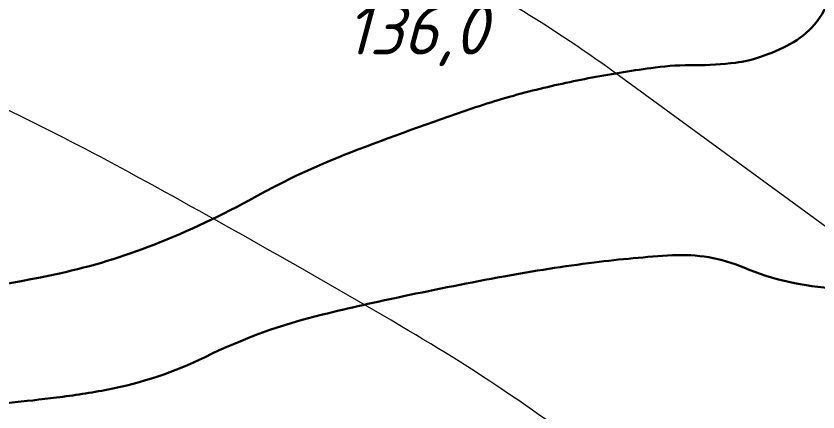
# Model space of a CAD drawing. Header units: millimetres. Extents: x -994 to -400, y 519 to 1360.
# Drawn here: x -900.93 to -878.15, y 1067.68 to 1078.92 of the extents above; entities that cross this region are included whole.
import ezdxf

# ---------------------------------------------------------------- set-up
doc = ezdxf.new("R2010")
doc.units = ezdxf.units.MM
doc.linetypes.add('ACAD_ISO04W100', pattern=[30, 24, -3, 0, -3])
doc.linetypes.add('DASHED', pattern=[7, 5, -2, 0])
doc.layers.add('Кривульки', color=1, linetype='Continuous')
doc.layers.add('Свердловини', color=4, linetype='Continuous')
doc.layers.add('Кривульки Товсты', color=70, linetype='Continuous', lineweight=30)
doc.styles.add('GOST-2.304_Type-B_italic', font='GOST Common Italic.ttf')

msp = doc.modelspace()

# ---------------------------------------------------------------- linework, layer by layer
at = {"layer": 'Кривульки', "lineweight": 20}
for points in [[(-949.909, 1067.389, -0.016463), (-948.55, 1072.976, -0.025596), (-947.376, 1076.485, -0.005812), (-944.888, 1082.616, -0.019659), (-944.061, 1084.39, -0.043702), (-942.384, 1087.045, -0.045816), (-940.359, 1089.254, -0.05408), (-938.463, 1090.634, -0.049358), (-936.121, 1091.686, -0.04525), (-932.679, 1092.505, -0.050935), (-929.536, 1092.634, -0.015384), (-925.761, 1092.288, -0.007804), (-918.362, 1091.262, -0.008802), (-908.159, 1089.5, -0.028886), (-905.097, 1088.73, -0.033351), (-901.873, 1087.477, -0.0166), (-895.684, 1084.328, -0.008322), (-886.897, 1079.29, -0.023427), (-883.894, 1077.306), (-875.859, 1071.437), (-866.586, 1064.664), (-860.368, 1058.393), (-852.519, 1050.476, -0.009398)], [(-852.803, 1039.115, 0.081593), (-854.877, 1042.005, 0.068099), (-856.282, 1043.072, -0.052882), (-858.129, 1044.389, -0.018559), (-861.534, 1047.638, 0.019158), (-864.836, 1050.782, 0.006093), (-869.296, 1054.618, 0.004888), (-874.959, 1059.276, 0.009235), (-880.555, 1063.621, 0.009018), (-886.445, 1067.858, 0.018566), (-889.785, 1069.992, 0.008082), (-897.705, 1074.476, 0.023888), (-904.446, 1077.743, 0.020563)]]:
    msp.add_lwpolyline(points, format="xyb", dxfattribs=at)
at = {"layer": 'Кривульки Товсты', "lineweight": 30, "ltscale": 0.3}
msp.add_lwpolyline([(-904.069, 1070.893, 0.025432), (-899.694, 1071.613, 0.040311), (-897.015, 1072.426, 0.03263), (-894.143, 1073.779, -0.034615), (-891.431, 1075.045, -0.009965), (-887.98, 1076.294, -0.020321), (-886.253, 1076.803, -0.014929), (-884.564, 1077.174, -0.014249), (-882.775, 1077.459, -0.034448), (-881.638, 1077.528, 0.034039), (-880.487, 1077.597, 0.049838), (-879.78, 1077.76, 0.039694), (-878.944, 1078.12, 0.096869), (-878.246, 1078.683, 0.092808), (-877.786, 1079.498, 0.094387), (-877.568, 1081.04, -0.05628), (-877.4, 1083.631, -0.015368), (-876.369, 1088.52, -0.02327), (-875.44, 1091.688, -0.029276), (-874.034, 1095.107, -0.03783), (-872.601, 1097.585, -0.020448), (-871.293, 1099.339, -0.01644), (-869.509, 1101.394, -0.021418)], format="xyb", dxfattribs=at)
at = {"layer": 'Кривульки Товсты', "linetype": 'ACAD_ISO04W100', "lineweight": 30, "ltscale": 0.3}
msp.add_lwpolyline([(-902.462, 1067.808, 0.009322), (-899.78, 1068.086, 0.016946), (-898.314, 1068.316, 0.066654), (-895.559, 1069.238, -0.054566), (-892.227, 1070.443, -0.007727), (-889.926, 1070.963, -0.006268), (-887.074, 1071.525, -0.014265), (-884.505, 1071.923, -0.016594), (-882.28, 1072.127, -0.114549), (-880.255, 1071.781, 0.087454), (-877.646, 1071.188, 0.044464)], format="xyb", dxfattribs=at)

# ---------------------------------------------------------------- texts
at = {"layer": 'Свердловини', "linetype": 'DASHED', "insert": (-891.571, 1081.63), "char_height": 1.425, "attachment_point": 1, "style": 'GOST-2.304_Type-B_italic'}
msp.add_mtext_dynamic_manual_height_columns('{\\fGOST Common|b0|i1|c204|p34;41417\\P136,0}', width=5.3259, gutter_width=12.5, heights=[0], dxfattribs=at)

doc.saveas('drawing.dxf')
